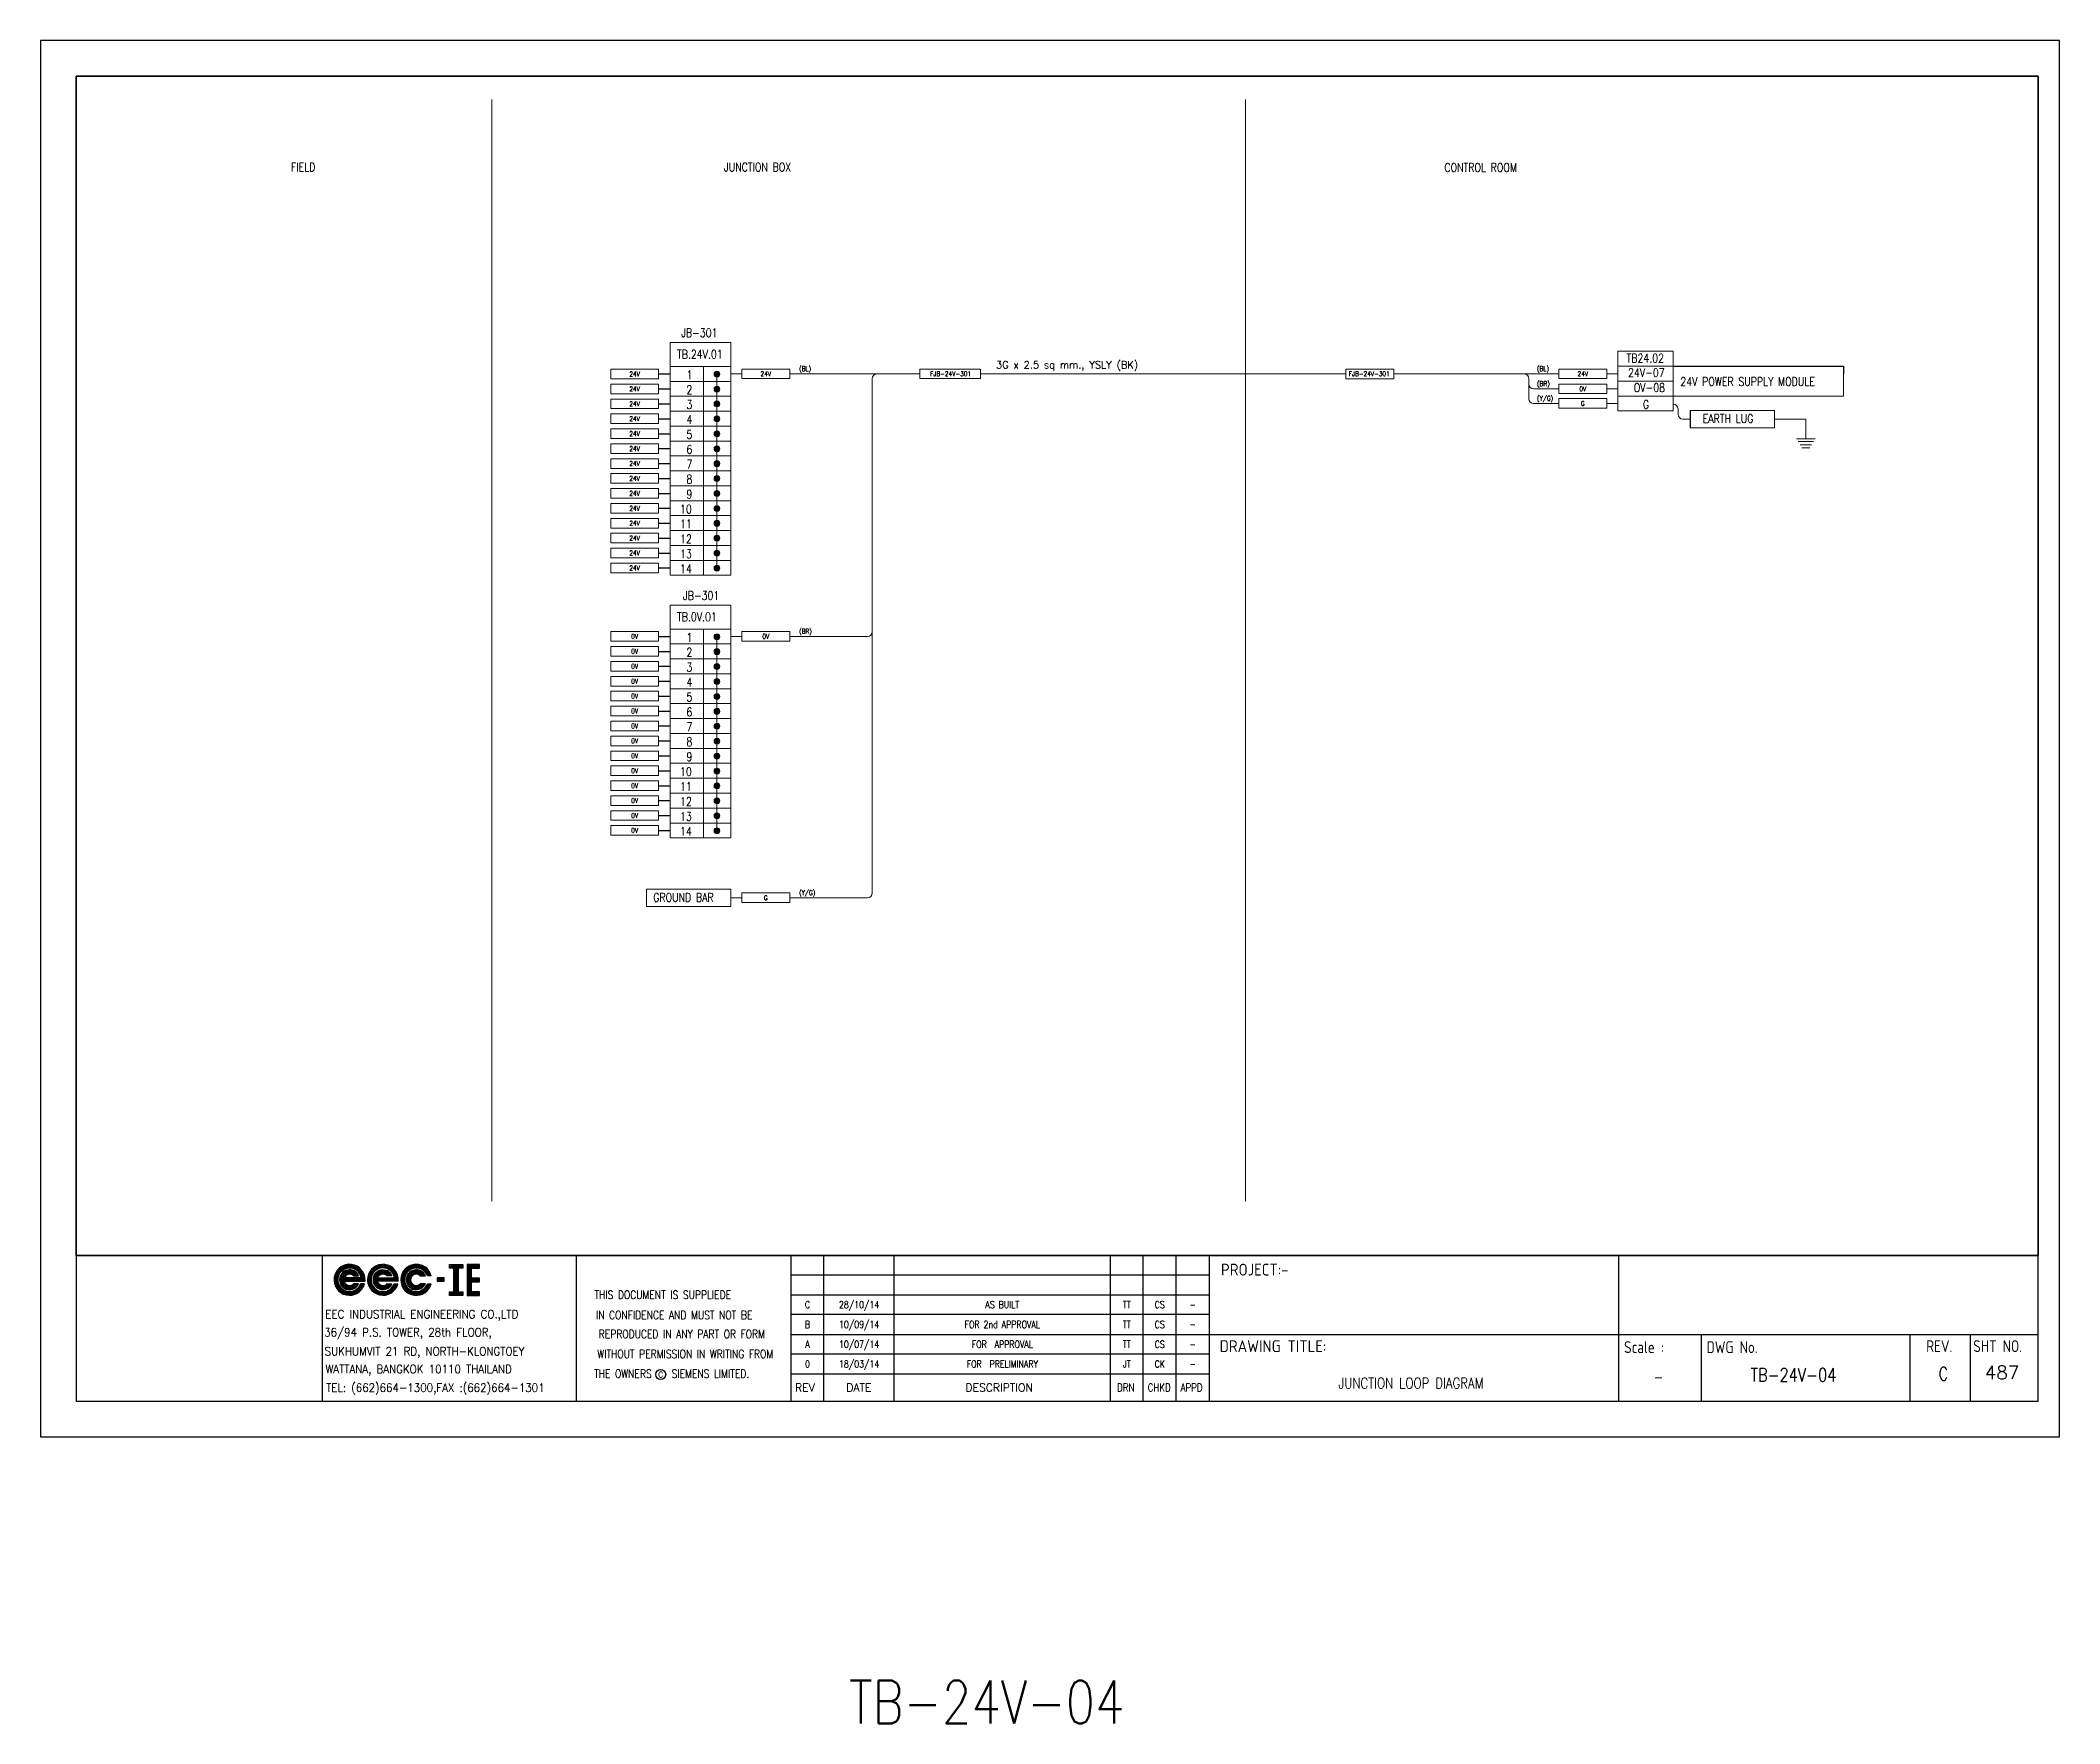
# Model space of a CAD drawing. Header units: millimetres. Extents: x -14942 to 24072, y -50285 to 2207.
# Drawn here: x 3148.9 to 3571.9, y -7471.5 to -7118.9 of the extents above; entities that cross this region are included whole.
import ezdxf
from ezdxf.enums import TextEntityAlignment as Align

# ---------------------------------------------------------------- set-up
doc = ezdxf.new("R2010")
doc.units = ezdxf.units.MM
doc.header["$MEASUREMENT"] = 0
doc.layers.get('0').update_dxf_attribs({"linetype": 'CONTINUOUS'})
for name, color, linetype in [('52049_PAPER A4$0$Frame_A1', 253, 'CONTINUOUS'), ('BEAM', 3, 'CONTINUOUS'), ('INSTRUMENT', 1, 'CONTINUOUS'), ('TEXT', 2, 'CONTINUOUS')]:
    doc.layers.add(name, color=color, linetype=linetype)
doc.styles.add('52049_PAPER A4$0$ISO Proportional', font='isocp.shx')
doc.styles.add('52049_PAPER A4$0$ROMANS', font='isocp.shx')
doc.styles.add('52049_PAPER A4$0$Romans-title', font='romans.shx')
doc.styles.add('ROMANS', font='romans')

# ---------------------------------------------------------------- blocks, each defined once
blk = doc.blocks.new('52049_PAPER A4$0$eec-ie')
at = {"layer": '52049_PAPER A4$0$Frame_A1', "color": 0, "lineweight": -3}
for p, q in [((0, 0), (0.87, 0.87)), ((0, -0.08), (0.3, 0.22)), ((0, -0.16), (0.26, 0.1)), ((0, -0.23), (0.24, 0)), ((0.01, 0.09), (0.78, 0.86)), ((0.04, 0.2), (0.68, 0.83)), ((0.09, 0.32), (0.55, 0.78)), ((0.26, 0.57), (0.3, 0.62)), ((0.34, -0.12), (1, 0.53)), ((0.35, -0.04), (0.92, 0.53)), ((0.35, -0.19), (1.07, 0.52)), ((0.36, 0.05), (0.82, 0.51)), ((0.37, -0.26), (0.66, 0.04)), ((0.39, -0.32), (0.74, 0.04)), ((0.4, 0.17), (0.7, 0.47)), ((0.41, -0.37), (0.82, 0.04)), ((1.69, 0.04), (0.64, 0.04)), ((0.65, 0.57), (0.96, 0.88)), ((0.68, -0.17), (0.9, 0.04)), ((0.76, -0.17), (0.98, 0.04)), ((0.77, 0.62), (1.03, 0.88)), ((0.84, -0.17), (1.05, 0.04)), ((0.87, 0.64), (1.1, 0.87)), ((0.87, 0.25), (1.13, 0.51)), ((0.92, -0.17), (1.13, 0.04)), ((0.95, 0.64), (1.17, 0.86)), ((0.96, 0.26), (1.19, 0.49)), ((1, -0.17), (1.21, 0.04)), ((1.03, 0.64), (1.23, 0.84)), ((1.03, 0.25), (1.24, 0.46)), ((1.07, -0.17), (1.29, 0.04)), ((1.09, 0.24), (1.29, 0.44)), ((1.1, 0.63), (1.29, 0.82)), ((1.15, 0.21), (1.34, 0.4)), ((1.15, -0.17), (1.37, 0.04)), ((1.16, 0.62), (1.35, 0.8)), ((1.19, 0.18), (1.38, 0.37)), ((1.22, 0.6), (1.4, 0.78)), ((1.22, 0.15), (1.54, 0.15)), ((1.23, -0.17), (1.44, 0.04)), ((1.25, 0.15), (1.42, 0.33)), ((1.28, 0.57), (1.45, 0.75)), ((1.31, -0.17), (1.52, 0.04)), ((1.32, 0.15), (1.46, 0.29)), ((1.33, 0.55), (1.5, 0.72)), ((1.38, 0.52), (1.54, 0.69)), ((1.39, -0.17), (1.6, 0.04)), ((1.4, 0.15), (1.49, 0.24)), ((1.42, 0.49), (1.59, 0.65)), ((1.46, 0.45), (1.63, 0.62)), ((1.46, -0.17), (1.68, 0.04)), ((1.48, 0.15), (1.52, 0.19)), ((1.5, 0.41), (1.67, 0.58)), ((1.54, 0.37), (1.71, 0.54)), ((1.54, -0.17), (1.9, 0.18)), ((1.57, 0.33), (1.74, 0.49)), ((1.6, 0.28), (1.77, 0.45)), ((1.62, -0.17), (1.91, 0.12)), ((1.63, 0.23), (1.8, 0.4)), ((1.65, 0.17), (1.83, 0.35)), ((1.67, 0.11), (1.86, 0.3)), ((1.69, 0.05), (1.88, 0.24)), ((1.7, -0.17), (1.93, 0.06)), ((2.09, -0.09), (2.37, 0.19)), ((2.1, -0.01), (2.51, 0.41)), ((2.1, -0.17), (2.34, 0.08)), ((2.11, 0.08), (2.88, 0.86)), ((2.13, 0.18), (2.78, 0.83)), ((2.18, 0.31), (2.65, 0.78)), ((2.31, 0.52), (2.45, 0.65)), ((2.44, -0.05), (3.02, 0.52)), ((2.44, -0.13), (3.1, 0.52)), ((2.45, -0.2), (2.78, 0.13)), ((2.46, 0.04), (2.93, 0.51)), ((2.46, -0.26), (2.76, 0.04)), ((2.48, -0.32), (2.84, 0.04)), ((2.49, 0.15), (2.81, 0.47)), ((2.56, 0.45), (2.97, 0.87)), ((2.72, -0.17), (2.92, 0.04)), ((2.73, 0.04), (3.79, 0.04)), ((2.77, 0.59), (3.06, 0.87)), ((2.79, -0.17), (3, 0.04)), ((2.84, 0.19), (3.17, 0.51)), ((2.87, -0.17), (3.08, 0.04)), ((2.89, 0.63), (3.13, 0.87)), ((2.95, -0.17), (3.15, 0.04)), ((2.98, 0.64), (3.2, 0.86)), ((2.98, 0.26), (3.23, 0.5)), ((3.03, -0.17), (3.23, 0.04)), ((3.06, 0.65), (3.27, 0.85)), ((3.07, 0.26), (3.29, 0.48)), ((3.11, -0.17), (3.31, 0.04)), ((3.14, 0.64), (3.33, 0.83)), ((3.14, 0.25), (3.34, 0.46)), ((3.18, -0.17), (3.39, 0.04)), ((3.2, 0.24), (3.39, 0.43)), ((3.21, 0.63), (3.39, 0.81)), ((3.25, 0.21), (3.44, 0.4)), ((3.26, -0.17), (3.47, 0.04)), ((3.27, 0.62), (3.44, 0.79)), ((3.29, 0.18), (3.48, 0.36)), ((3.62, 0.16), (3.31, 0.16)), ((3.33, 0.6), (3.5, 0.77)), ((3.34, -0.17), (3.54, 0.04)), ((3.36, 0.16), (3.52, 0.32)), ((3.38, 0.57), (3.55, 0.74)), ((3.42, -0.17), (3.62, 0.04)), ((3.43, 0.55), (3.59, 0.71)), ((3.43, 0.16), (3.55, 0.28)), ((3.48, 0.52), (3.64, 0.68)), ((3.5, -0.17), (3.7, 0.04)), ((3.51, 0.16), (3.58, 0.23)), ((3.52, 0.48), (3.68, 0.64)), ((3.57, 0.45), (3.72, 0.61)), ((3.57, -0.17), (3.78, 0.04)), ((3.59, 0.16), (3.61, 0.18)), ((3.6, 0.41), (3.76, 0.57)), ((3.64, 0.37), (3.8, 0.53)), ((3.65, -0.17), (3.99, 0.17)), ((3.67, 0.32), (3.83, 0.48)), ((3.7, 0.27), (3.87, 0.44)), ((3.73, 0.22), (3.9, 0.39)), ((3.73, -0.17), (4, 0.11)), ((3.75, 0.17), (3.92, 0.34)), ((3.77, 0.11), (3.95, 0.28)), ((3.79, 0.05), (3.97, 0.23)), ((3.81, -0.17), (4.02, 0.04)), ((4.18, -0.03), (4.57, 0.36)), ((4.18, -0.11), (4.47, 0.18)), ((4.18, -0.18), (4.43, 0.07)), ((4.19, 0.06), (5, 0.86)), ((4.21, 0.16), (4.9, 0.84)), ((4.25, 0.28), (4.78, 0.8)), ((4.34, 0.45), (4.61, 0.71)), ((4.53, -0.15), (5.2, 0.53)), ((4.53, -0.07), (5.13, 0.53)), ((4.54, 0.02), (5.04, 0.52)), ((4.54, -0.22), (4.86, 0.1)), ((4.57, 0.12), (4.93, 0.49)), ((4.69, 0.48), (5.08, 0.87)), ((4.69, 0.32), (4.73, 0.37)), ((4.88, 0.59), (5.16, 0.88)), ((4.96, 0.2), (5.27, 0.52)), ((4.99, 0.63), (5.24, 0.87)), ((5.08, 0.64), (5.31, 0.86)), ((5.09, 0.25), (5.33, 0.5)), ((5.16, 0.64), (5.37, 0.85)), ((5.17, 0.26), (5.39, 0.48)), ((5.24, 0.64), (5.43, 0.83)), ((5.24, 0.25), (5.44, 0.46)), ((5.3, 0.63), (5.49, 0.82)), ((5.3, 0.23), (5.49, 0.43)), ((5.35, 0.2), (5.54, 0.39)), ((5.37, 0.61), (5.55, 0.79)), ((5.39, 0.17), (5.58, 0.36)), ((5.4, 0.15), (5.72, 0.15)), ((5.42, 0.59), (5.6, 0.77)), ((5.46, 0.15), (5.62, 0.32)), ((5.48, 0.57), (5.65, 0.74)), ((5.53, 0.54), (5.7, 0.71)), ((5.53, 0.15), (5.65, 0.27)), ((5.58, 0.51), (5.74, 0.68)), ((5.61, 0.15), (5.68, 0.23)), ((5.62, 0.47), (5.79, 0.64)), ((5.66, 0.44), (5.83, 0.6)), ((5.69, 0.15), (5.71, 0.18)), ((5.7, 0.4), (5.87, 0.56)), ((5.73, 0.36), (5.9, 0.52)), ((5.77, 0.31), (5.94, 0.48)), ((5.8, 0.26), (5.97, 0.43)), ((5.82, 0.21), (6, 0.38)), ((5.85, 0.15), (6.02, 0.33)), ((6.09, 0.15), (5.85, 0.15)), ((5.92, 0.15), (6.05, 0.28)), ((6, 0.15), (6.07, 0.22)), ((6.08, 0.15), (6.09, 0.16)), ((6.9, 0.04), (6.46, 0.04)), ((6.46, 0.04), (6.46, -0.18)), ((6.46, -0.01), (6.51, 0.04)), ((6.46, -0.09), (6.59, 0.04)), ((6.46, -0.17), (6.66, 0.04)), ((6.52, -0.18), (6.74, 0.04)), ((6.6, -0.18), (6.82, 0.04)), ((6.68, -0.18), (6.9, 0.04)), ((6.9, -0.18), (6.9, 0.04)), ((7.23, 0.68), (7.41, 0.86)), ((7.27, 0.64), (7.49, 0.86)), ((7.35, 0.64), (7.57, 0.86)), ((7.43, 0.64), (7.65, 0.86)), ((7.5, 0.64), (7.72, 0.86)), ((7.51, 0.57), (7.8, 0.86)), ((7.51, 0.49), (7.88, 0.86)), ((7.51, 0.41), (7.96, 0.86)), ((7.51, 0.34), (7.78, 0.61)), ((7.51, 0.26), (7.78, 0.53)), ((7.51, 0.18), (7.78, 0.45)), ((7.51, 0.1), (7.78, 0.38)), ((7.51, 0.02), (7.78, 0.3)), ((7.51, -0.05), (7.78, 0.22)), ((7.51, -0.13), (7.78, 0.14)), ((7.51, -0.21), (7.78, 0.07)), ((7.82, 0.64), (8.04, 0.86)), ((7.89, 0.64), (8.06, 0.81)), ((7.97, 0.64), (8.06, 0.73)), ((8.05, 0.64), (8.06, 0.65)), ((8.33, 0.46), (8.74, 0.86)), ((8.33, 0.54), (8.66, 0.86)), ((8.33, 0.38), (8.82, 0.86)), ((8.33, 0.69), (8.5, 0.86)), ((8.33, 0.62), (8.58, 0.86)), ((8.33, 0.3), (8.61, 0.58)), ((8.33, 0.23), (8.61, 0.5)), ((8.33, 0.15), (8.61, 0.42)), ((8.33, 0.07), (8.61, 0.35)), ((8.33, -0.01), (8.61, 0.27)), ((8.33, -0.09), (8.61, 0.19)), ((8.33, -0.16), (8.61, 0.11)), ((8.33, -0.24), (8.61, 0.03)), ((8.33, -0.4), (8.74, 0.01)), ((8.33, -0.32), (8.66, 0.01)), ((8.33, -0.48), (8.82, 0.01)), ((8.67, 0.64), (8.89, 0.86)), ((8.68, -0.21), (8.9, 0.01)), ((8.75, 0.64), (8.97, 0.86)), ((8.75, -0.21), (8.97, 0.01)), ((8.83, 0.64), (9.05, 0.86)), ((8.83, -0.21), (9.05, 0.01)), ((8.91, 0.64), (9.11, 0.84)), ((8.99, 0.64), (9.11, 0.76)), ((9.06, 0.64), (9.11, 0.69)), ((0.02, -0.3), (0.23, -0.08)), ((0.03, -0.36), (0.23, -0.16)), ((0.05, -0.42), (0.24, -0.23)), ((0.07, -0.47), (0.26, -0.29)), ((0.1, -0.53), (0.27, -0.35)), ((0.12, -0.58), (0.3, -0.4)), ((0.15, -0.63), (0.32, -0.46)), ((0.19, -0.67), (0.35, -0.5)), ((0.22, -0.72), (0.39, -0.55)), ((0.26, -0.76), (0.42, -0.59)), ((0.3, -0.8), (0.46, -0.63)), ((0.34, -0.83), (0.5, -0.67)), ((0.38, -0.87), (0.55, -0.7)), ((0.42, -0.9), (0.59, -0.73)), ((0.44, -0.42), (0.64, -0.22)), ((0.47, -0.47), (0.66, -0.27)), ((0.47, -0.93), (0.65, -0.76)), ((0.5, -0.51), (0.69, -0.32)), ((0.52, -0.96), (0.7, -0.78)), ((0.54, -0.55), (0.73, -0.36)), ((0.58, -0.59), (0.78, -0.39)), ((0.58, -0.98), (0.76, -0.8)), ((0.62, -0.17), (1.94, -0.17)), ((0.63, -0.62), (0.83, -0.42)), ((0.63, -1.01), (0.82, -0.82)), ((0.68, -0.65), (0.89, -0.44)), ((0.69, -1.03), (0.89, -0.83)), ((0.73, -0.67), (0.96, -0.45)), ((0.75, -1.04), (0.96, -0.83)), ((0.79, -0.69), (1.04, -0.44)), ((0.82, -1.05), (1.04, -0.83)), ((0.85, -0.71), (1.19, -0.37)), ((0.89, -1.06), (1.14, -0.81)), ((0.92, -0.72), (1.29, -0.34)), ((0.96, -1.07), (1.25, -0.77)), ((1, -0.72), (1.37, -0.34)), ((1.04, -1.06), (1.76, -0.34)), ((1.09, -0.71), (1.45, -0.34)), ((1.13, -1.05), (1.84, -0.34)), ((1.2, -0.67), (1.53, -0.34)), ((1.54, -0.34), (1.22, -0.34)), ((1.23, -1.03), (1.9, -0.36)), ((1.35, -0.99), (1.86, -0.48)), ((1.53, -0.88), (1.76, -0.66)), ((1.65, -0.38), (1.68, -0.34)), ((1.91, -0.34), (1.66, -0.34)), ((1.78, -0.17), (1.94, -0.01)), ((1.85, -0.17), (1.94, -0.09)), ((1.93, -0.17), (1.94, -0.17)), ((2.1, -0.24), (2.32, -0.02)), ((2.11, -0.3), (2.32, -0.1)), ((2.13, -0.36), (2.32, -0.17)), ((2.15, -0.42), (2.33, -0.24)), ((2.17, -0.48), (2.35, -0.3)), ((2.2, -0.53), (2.37, -0.36)), ((2.22, -0.58), (2.39, -0.42)), ((2.25, -0.63), (2.42, -0.47)), ((2.29, -0.68), (2.45, -0.51)), ((2.32, -0.72), (2.48, -0.56)), ((2.36, -0.76), (2.52, -0.6)), ((2.4, -0.8), (2.56, -0.64)), ((2.44, -0.84), (2.6, -0.68)), ((2.48, -0.87), (2.64, -0.71)), ((2.51, -0.38), (2.71, -0.17)), ((2.53, -0.9), (2.69, -0.74)), ((2.54, -0.43), (2.73, -0.23)), ((2.57, -0.47), (2.76, -0.28)), ((2.58, -0.93), (2.74, -0.77)), ((2.6, -0.51), (2.79, -0.33)), ((2.63, -0.96), (2.8, -0.79)), ((2.64, -0.55), (2.83, -0.37)), ((2.68, -0.98), (2.86, -0.81)), ((2.69, -0.59), (2.87, -0.4)), ((4.02, -0.17), (2.71, -0.17)), ((2.73, -0.62), (2.93, -0.43)), ((2.74, -1.01), (2.92, -0.82)), ((2.78, -0.65), (2.99, -0.44)), ((2.8, -1.02), (2.99, -0.83)), ((2.84, -0.67), (3.06, -0.45)), ((2.86, -1.04), (3.06, -0.84)), ((2.9, -0.69), (3.14, -0.44)), ((2.92, -1.05), (3.14, -0.83)), ((2.96, -0.7), (3.32, -0.35)), ((2.99, -1.06), (3.24, -0.81)), ((3.03, -0.71), (3.39, -0.35)), ((3.07, -1.06), (3.36, -0.77)), ((3.11, -0.71), (3.47, -0.35)), ((3.15, -1.06), (3.86, -0.35)), ((3.2, -0.7), (3.55, -0.35)), ((3.24, -1.04), (3.94, -0.35)), ((3.31, -0.35), (3.62, -0.35)), ((3.32, -0.65), (3.62, -0.36)), ((3.35, -1.02), (3.98, -0.38)), ((3.48, -0.97), (3.93, -0.51)), ((3.74, -0.39), (3.78, -0.35)), ((3.76, -0.35), (3.99, -0.35)), ((3.89, -0.17), (4.02, -0.03)), ((3.96, -0.17), (4.03, -0.11)), ((4.19, -0.25), (4.42, -0.03)), ((4.21, -0.32), (4.41, -0.11)), ((4.22, -0.38), (4.42, -0.18)), ((4.24, -0.44), (4.43, -0.25)), ((4.26, -0.49), (4.45, -0.31)), ((4.29, -0.54), (4.47, -0.37)), ((4.32, -0.59), (4.49, -0.42)), ((4.35, -0.64), (4.52, -0.47)), ((4.38, -0.69), (4.55, -0.52)), ((4.42, -0.73), (4.58, -0.56)), ((4.45, -0.77), (4.62, -0.6)), ((4.49, -0.81), (4.66, -0.64)), ((4.53, -0.84), (4.7, -0.68)), ((4.56, -0.28), (4.8, -0.03)), ((4.58, -0.33), (4.8, -0.11)), ((4.58, -0.88), (4.75, -0.71)), ((4.6, -0.39), (4.81, -0.18)), ((4.62, -0.91), (4.8, -0.74)), ((4.63, -0.44), (4.83, -0.24)), ((4.66, -0.48), (4.86, -0.29)), ((4.67, -0.94), (4.85, -0.77)), ((4.7, -0.52), (4.89, -0.33)), ((4.72, -0.97), (4.9, -0.79)), ((4.74, -0.56), (4.93, -0.37)), ((4.78, -0.6), (4.98, -0.4)), ((4.78, -0.99), (4.96, -0.81)), ((4.83, -0.63), (5.03, -0.43)), ((4.83, -1.01), (5.03, -0.82)), ((4.88, -0.66), (5.09, -0.44)), ((4.89, -1.03), (5.1, -0.83)), ((4.93, -0.68), (5.17, -0.45)), ((4.96, -1.05), (5.17, -0.83)), ((4.99, -0.7), (5.26, -0.43)), ((5.02, -1.06), (5.26, -0.82)), ((5.06, -0.71), (5.43, -0.34)), ((5.09, -1.06), (5.36, -0.8)), ((5.13, -0.72), (5.5, -0.34)), ((5.17, -1.07), (5.49, -0.75)), ((5.21, -0.71), (5.58, -0.34)), ((5.25, -1.06), (5.97, -0.34)), ((5.3, -0.7), (5.66, -0.34)), ((5.35, -1.05), (6.05, -0.34)), ((5.72, -0.34), (5.4, -0.34)), ((5.43, -0.65), (5.71, -0.37)), ((5.45, -1.02), (6.07, -0.4)), ((5.58, -0.96), (6.02, -0.53)), ((5.81, -0.43), (5.89, -0.34)), ((5.85, -0.34), (6.09, -0.34)), ((6.46, -0.18), (6.9, -0.18)), ((6.75, -0.18), (6.9, -0.04)), ((6.83, -0.18), (6.9, -0.12)), ((7.23, -0.95), (7.34, -0.84)), ((7.23, -0.88), (7.26, -0.84)), ((7.23, -1.03), (7.42, -0.84)), ((7.28, -1.07), (7.5, -0.84)), ((7.35, -1.07), (7.78, -0.64)), ((7.43, -1.07), (7.78, -0.71)), ((7.51, -0.29), (7.78, -0.01)), ((7.51, -0.37), (7.78, -0.09)), ((7.51, -0.44), (7.78, -0.17)), ((7.51, -0.52), (7.78, -0.25)), ((7.51, -0.6), (7.78, -0.32)), ((7.51, -0.68), (7.78, -0.4)), ((7.51, -0.76), (7.78, -0.48)), ((7.51, -0.83), (7.78, -0.56)), ((7.51, -1.07), (7.78, -0.79)), ((7.59, -1.07), (7.81, -0.84)), ((7.67, -1.07), (7.89, -0.84)), ((7.74, -1.07), (7.96, -0.84)), ((7.82, -1.07), (8.04, -0.84)), ((7.9, -1.07), (8.06, -0.91)), ((7.98, -1.07), (8.06, -0.98)), ((8.06, -1.07), (8.06, -1.06)), ((8.33, -0.55), (8.61, -0.28)), ((8.33, -0.63), (8.61, -0.36)), ((8.33, -0.71), (8.61, -0.43)), ((8.33, -0.79), (8.61, -0.51)), ((8.33, -0.86), (8.61, -0.59)), ((8.33, -0.94), (8.61, -0.67)), ((8.33, -1.02), (8.61, -0.75)), ((8.37, -1.07), (8.61, -0.82)), ((8.45, -1.07), (8.67, -0.84)), ((8.52, -1.07), (8.74, -0.84)), ((8.6, -1.07), (8.82, -0.84)), ((8.68, -1.07), (8.9, -0.84)), ((8.76, -1.07), (8.98, -0.84)), ((8.84, -1.07), (9.06, -0.84)), ((8.91, -0.21), (9.11, -0.02)), ((8.91, -1.07), (9.11, -0.87)), ((8.99, -0.21), (9.11, -0.09)), ((8.99, -1.07), (9.11, -0.95)), ((9.07, -0.21), (9.11, -0.17)), ((9.07, -1.07), (9.11, -1.03))]:
    blk.add_line(p, q, dxfattribs=at)
for points in [[(7.23, 0.86), (8.06, 0.86), (8.06, 0.64), (7.78, 0.64), (7.78, -0.84), (8.06, -0.84), (8.06, -1.07), (7.23, -1.07), (7.23, -0.84), (7.51, -0.84), (7.51, 0.64), (7.23, 0.64)], [(8.61, 0.01), (8.61, 0.64), (9.11, 0.64), (9.11, 0.86), (8.33, 0.86), (8.33, -1.07), (9.11, -1.07), (9.11, -0.84), (8.61, -0.84), (8.61, -0.21), (9.11, -0.21), (9.11, 0.01)]]:
    blk.add_lwpolyline(points, close=True, dxfattribs=at)
for centre, radius, start, end in [((0.97, -0.09), 0.972, 355.3439, 345.1466), ((0.97, -0.09), 0.737, 10.5243, 340.256), ((0.97, -0.09), 0.623, 23.5697, 336.4303), ((0.97, -0.09), 0.354, 44.7876, 157.6107), ((3.06, -0.09), 0.967, 355.6074, 344.7747), ((3.06, -0.09), 0.742, 10.0766, 339.9937), ((3.06, -0.09), 0.618, 24.2545, 335.7455), ((3.06, -0.09), 0.358, 45.1096, 158.7579), ((5.15, -0.09), 0.972, 14.8534, 345.1466), ((5.15, -0.09), 0.737, 19.744, 340.256), ((5.15, -0.09), 0.623, 23.5697, 336.4303), ((5.15, -0.09), 0.354, 44.7876, 315.2124), ((0.97, -0.09), 0.354, 192.8901, 315.2124), ((3.06, -0.09), 0.358, 191.9242, 314.8904)]:
    blk.add_arc(centre, radius, start, end, dxfattribs=at)
blk = doc.blocks.new('52049_PAPER A4$0$eec logo')
at = {"color": 7, "xscale": 2.786697286423482, "yscale": 2.786697286423482, "zscale": 2.786697286423482}
blk.add_blockref('52049_PAPER A4$0$eec-ie', (50.01, 25.95), dxfattribs=at)
blk = doc.blocks.new('FJB')
at = {"color": 3}
for p, q in [((-415.5, 38.01), (-4.5, 38.01)), ((-363.94, 38.01), (-363.94, 7.5)), ((-310.77, 38.01), (-310.77, 7.5)), ((-265.75, 7.5), (-265.75, 38.01)), ((-258.85, 7.5), (-258.85, 38.01)), ((-244.11, 7.5), (-244.11, 38.01)), ((-198.84, 7.5), (-198.84, 38.01)), ((-191.95, 7.5), (-191.95, 38.01)), ((-185.05, 7.5), (-185.05, 38.01)), ((-178.16, 38.01), (-178.16, 7.5)), ((-92.38, 38.01), (-92.38, 7.5)), ((-178.16, 21.46), (-4.5, 21.46)), ((-75.06, 21.46), (-75.06, 7.5)), ((-31.4, 21.46), (-31.4, 7.5)), ((-18.75, 21.46), (-18.75, 7.5)), ((-265.75, 13.19), (-178.16, 13.19))]:
    blk.add_line(p, q, dxfattribs=at)
at = {"color": 1}
for p, q in [((-178.16, 33.87), (-265.75, 33.87)), ((-265.75, 29.74), (-178.16, 29.74)), ((-178.16, 25.6), (-265.75, 25.6)), ((-265.75, 21.46), (-178.16, 21.46)), ((-178.16, 17.33), (-265.75, 17.33))]:
    blk.add_line(p, q, dxfattribs=at)
at = {"color": 7}
for p, q in [((-4.5, 38.01), (-96.38, 38.01)), ((-92.38, 38.01), (-92.38, 19.85))]:
    blk.add_line(p, q, dxfattribs=at)
blk.add_lwpolyline([(0, 0), (0, 292.5), (-423, 292.5), (-423, 0)], close=True, dxfattribs=at)
blk.add_lwpolyline([(-415.5, 285), (-4.5, 285), (-4.5, 38.01), (-415.5, 38.01)], close=True)
at = {"color": 3}
blk.add_lwpolyline([(-4.5, 7.5), (-4.5, 285), (-415.5, 285), (-415.5, 7.5)], close=True, dxfattribs=at)
at = {"color": 2}
blk.add_circle((-293.05, 13.05), 1.05, dxfattribs=at)
at = {"color": 3, "xscale": 1.200000000000001, "yscale": 1.200000000000001, "zscale": 1.200000000000001}
blk.add_blockref('52049_PAPER A4$0$eec logo', (-421.49, 2.05), dxfattribs=at)
at = {"color": 2, "style": '52049_PAPER A4$0$ISO Proportional'}
for s, height, p in [('PROJECT:-', 2.482, (-168.61, 35.02)), ('DRAWING TITLE:', 2.4821, (-164.78, 18.99))]:
    blk.add_text(s, height=height, dxfattribs=at).set_placement(p, align=Align.MIDDLE_CENTER)
at = {"color": 2, "style": '52049_PAPER A4$0$Romans-title', "width": 0.8}
for s, p in [('THIS DOCUMENT IS SUPPLIEDE', (-292.63, 29.75)), ('IN CONFIDENCE AND MUST NOT BE', (-290.24, 25.51)), (' REPRODUCED IN ANY PART OR FORM', (-289.1, 21.53)), (' WITHOUT PERMISSION IN WRITING FROM ', (-287.9, 17.35)), ('THE OWNERS   SIEMENS LIMITED. ', (-290.28, 13.22))]:
    blk.add_text(s, height=1.75, dxfattribs=at).set_placement(p, align=Align.MIDDLE)
at = {"color": 2, "style": '52049_PAPER A4$0$Romans-title'}
for s, height, width, p in [('EEC INDUSTRIAL ENGINEERING CO.,LTD', 1.75, 0.9, (-363.31, 24.81)), ('36/94 P.S. TOWER, 28th FLOOR,', 1.75, 0.9, (-363.55, 21.03, -1.75)), ('SUKHUMVIT 21 RD, NORTH-KLONGTOEY', 1.75, 0.9, (-363.45, 17.05, -1.75)), ('WATTANA, BANGKOK 10110 THAILAND ', 1.75, 0.9, (-363.25, 13.31, -1.75)), ('TEL: (662)664-1300,FAX :(662)664-1301', 1.75, 0.9, (-363.14, 9.42, -1.75)), ('DRN', 1.655, 0.8, (-197.44, 9.49)), ('CHKD', 1.655, 0.8, (-191.03, 9.49)), ('APPD', 1.655, 0.8, (-184.14, 9.49))]:
    blk.add_text(s, height=height, dxfattribs=dict(at, width=width)).set_placement(p)
at = {"color": 2}
for s, height, style, width, p in [('C', 1.5, '52049_PAPER A4$0$Romans-title', 0.8, (-262.3, 27.67)), ('28/10/14', 1.5, '52049_PAPER A4$0$Romans-title', 0.8, (-251.48, 27.67)), ('AS BUILT', 1.5, '52049_PAPER A4$0$Romans-title', 0.8, (-221.48, 27.67)), ('TT', 1.5, '52049_PAPER A4$0$Romans-title', 0.8, (-195.39, 27.67)), ('CS', 1.5, '52049_PAPER A4$0$Romans-title', 0.8, (-188.5, 27.67)), ('-', 1.5, '52049_PAPER A4$0$Romans-title', 0.8, (-181.6, 27.67)), ('B', 1.5, '52049_PAPER A4$0$Romans-title', 0.8, (-262.3, 23.53)), ('10/09/14', 1.5, '52049_PAPER A4$0$Romans-title', 0.8, (-251.48, 23.53)), ('FOR 2nd APPROVAL', 1.5, '52049_PAPER A4$0$Romans-title', 0.8, (-221.48, 23.53)), ('TT', 1.5, '52049_PAPER A4$0$Romans-title', 0.8, (-195.39, 23.53)), ('CS', 1.5, '52049_PAPER A4$0$Romans-title', 0.8, (-188.5, 23.53)), ('-', 1.5, '52049_PAPER A4$0$Romans-title', 0.8, (-181.6, 23.53)), ('A', 1.5, '52049_PAPER A4$0$Romans-title', 0.8, (-262.3, 19.39)), ('10/07/14', 1.5, '52049_PAPER A4$0$Romans-title', 0.8, (-251.48, 19.39)), ('FOR  APPROVAL', 1.5, '52049_PAPER A4$0$Romans-title', 0.8, (-221.48, 19.39)), ('TT', 1.5, '52049_PAPER A4$0$Romans-title', 0.8, (-195.39, 19.39)), ('CS', 1.5, '52049_PAPER A4$0$Romans-title', 0.8, (-188.5, 19.39)), ('-', 1.5, '52049_PAPER A4$0$Romans-title', 0.8, (-181.6, 19.39)), ('Scale :', 2.482, '52049_PAPER A4$0$ROMANS', 0.9, (-87.06, 18.78)), ('DWG No.', 2.482, '52049_PAPER A4$0$ROMANS', 0.9, (-68.61, 18.78)), ('REV.', 2.482, '52049_PAPER A4$0$ROMANS', 0.9, (-25.21, 18.99)), ('SHT NO.', 2.482, '52049_PAPER A4$0$ROMANS', 0.9, (-12.98, 18.99)), ('0', 1.5, '52049_PAPER A4$0$Romans-title', 0.8, (-262.3, 15.26)), ('18/03/14', 1.5, '52049_PAPER A4$0$Romans-title', 0.8, (-251.48, 15.26)), ('FOR  PRELIMINARY', 1.5, '52049_PAPER A4$0$Romans-title', 0.8, (-221.48, 15.26)), ('JT', 1.5, '52049_PAPER A4$0$Romans-title', 0.8, (-195.39, 15.26)), ('CK', 1.5, '52049_PAPER A4$0$Romans-title', 0.8, (-188.5, 15.26)), ('-', 1.5, '52049_PAPER A4$0$Romans-title', 0.8, (-181.6, 15.26)), ('C', 2.8, '52049_PAPER A4$0$Romans-title', 0.8, (-24.36, 13.21)), ('-', 2.25, '52049_PAPER A4$0$Romans-title', 0.8, (-84, 12.48))]:
    blk.add_text(s, height=height, dxfattribs=dict(at, style=style, width=width)).set_placement(p, align=Align.MIDDLE_CENTER)
at = {"color": 2, "style": '52049_PAPER A4$0$Romans-title'}
blk.add_text('C', height=1.19, dxfattribs=at).set_placement((-293.05, 13.05), align=Align.MIDDLE)
for s, height, p in [('REV', 1.655, (-264.9, 9.49)), ('DATE', 1.655, (-254.17, 9.49)), ('DESCRIPTION', 1.6548, (-229.2, 9.49))]:
    blk.add_text(s, height=height, dxfattribs=at).set_placement(p)
at = {"layer": 'TEXT', "style": 'ROMANS', "width": 0.8}
blk.add_text('JUNCTION LOOP DIAGRAM ', height=2.25, dxfattribs=at).set_placement((-135.27, 11.24), align=Align.MIDDLE_CENTER)

msp = doc.modelspace()

# ---------------------------------------------------------------- hatches: boundary and pattern name
at = {"layer": 'INSTRUMENT', "lineweight": 13}
for points in [[(3291.21, -7188.81, 1), (3289.99, -7188.81, 1)], [(3291.21, -7191.94, 1), (3289.99, -7191.94, 1)], [(3291.21, -7195.06, 1), (3289.99, -7195.06, 1)], [(3291.21, -7198.19, 1), (3289.99, -7198.19, 1)], [(3291.21, -7201.31, 1), (3289.99, -7201.31, 1)], [(3291.21, -7204.44, 1), (3289.99, -7204.44, 1)], [(3291.21, -7207.56, 1), (3289.99, -7207.56, 1)], [(3291.21, -7210.69, 1), (3289.99, -7210.69, 1)], [(3291.21, -7213.81, 1), (3289.99, -7213.81, 1)], [(3291.21, -7216.94, 1), (3289.99, -7216.94, 1)], [(3291.21, -7220.06, 1), (3289.99, -7220.06, 1)], [(3291.21, -7223.19, 1), (3289.99, -7223.19, 1)], [(3291.21, -7226.31, 1), (3289.99, -7226.31, 1)], [(3291.21, -7229.44, 1), (3289.99, -7229.44, 1)], [(3291.21, -7243.81, 1), (3289.99, -7243.81, 1)], [(3291.21, -7246.94, 1), (3289.99, -7246.94, 1)], [(3291.21, -7250.06, 1), (3289.99, -7250.06, 1)], [(3291.21, -7253.19, 1), (3289.99, -7253.19, 1)], [(3291.21, -7256.31, 1), (3289.99, -7256.31, 1)], [(3291.21, -7259.44, 1), (3289.99, -7259.44, 1)], [(3291.21, -7262.56, 1), (3289.99, -7262.56, 1)], [(3291.21, -7265.69, 1), (3289.99, -7265.69, 1)], [(3291.21, -7268.81, 1), (3289.99, -7268.81, 1)], [(3291.21, -7271.94, 1), (3289.99, -7271.94, 1)], [(3291.21, -7275.06, 1), (3289.99, -7275.06, 1)], [(3291.21, -7278.19, 1), (3289.99, -7278.19, 1)], [(3291.21, -7281.31, 1), (3289.99, -7281.31, 1)], [(3291.21, -7284.44, 1), (3289.99, -7284.44, 1)]]:
    msp.add_hatch(color=7, dxfattribs=at).paths.add_polyline_path(points)

# ---------------------------------------------------------------- linework, layer by layer
at = {"layer": 'BEAM', "color": 7, "lineweight": 13, "ltscale": 0.3}
for p, q in [((3243.41, -7362.02), (3243.41, -7131.27)), ((3401.31, -7362.02), (3401.31, -7131.27))]:
    msp.add_line(p, q, dxfattribs=at)
at = {"layer": 'INSTRUMENT', "color": 7, "lineweight": 13}
for p, q in [((3479.32, -7184.03), (3490.91, -7184.03)), ((3479.32, -7187.15), (3479.32, -7184.03)), ((3490.91, -7187.15), (3490.91, -7184.03)), ((3280.78, -7187.2), (3293.48, -7187.2)), ((3280.78, -7187.2), (3280.78, -7230.95)), ((3293.48, -7190.33), (3280.78, -7190.33)), ((3287.8, -7187.2), (3287.8, -7230.95)), ((3290.6, -7188.81), (3290.6, -7229.44)), ((3293.48, -7187.2), (3293.48, -7230.95)), ((3293.48, -7188.76), (3295.81, -7188.76)), ((3305.85, -7188.76), (3318.46, -7188.76)), ((3318.46, -7188.76), (3333.09, -7188.76)), ((3323.13, -7189.76), (3323.13, -7297.51)), ((3345.79, -7188.74), (3422.35, -7188.74)), ((3466.95, -7188.76), (3432.38, -7188.76)), ((3466.95, -7188.76), (3454.34, -7188.76)), ((3460.68, -7193.95), (3460.68, -7189.76)), ((3479.32, -7188.76), (3476.99, -7188.76)), ((3479.32, -7187.15), (3486.34, -7187.15)), ((3479.32, -7187.15), (3479.32, -7193.4)), ((3490.91, -7187.15), (3479.32, -7187.15)), ((3490.91, -7190.28), (3479.32, -7190.28)), ((3490.91, -7187.15), (3490.91, -7193.4)), ((3280.78, -7193.45), (3293.48, -7193.45)), ((3293.48, -7193.45), (3280.78, -7193.45)), ((3466.95, -7191.89), (3461.68, -7191.89)), ((3466.95, -7194.95), (3461.68, -7194.95)), ((3479.32, -7191.91), (3476.99, -7191.91)), ((3479.32, -7194.97), (3476.99, -7194.97)), ((3479.32, -7193.4), (3486.34, -7193.4)), ((3486.34, -7193.4), (3479.32, -7193.4)), ((3479.32, -7193.4), (3479.32, -7196.53)), ((3479.32, -7193.4), (3486.34, -7193.4)), ((3486.34, -7193.4), (3479.32, -7193.4)), ((3479.32, -7193.4), (3486.34, -7193.4)), ((3490.91, -7193.4), (3479.32, -7193.4)), ((3490.91, -7193.4), (3490.91, -7196.53)), ((3293.48, -7196.58), (3280.78, -7196.58)), ((3490.91, -7196.53), (3479.32, -7196.53)), ((3491.92, -7197.22), (3491.92, -7196.1)), ((3492.92, -7198.22), (3494.47, -7198.22)), ((3494.47, -7196.4), (3512.13, -7196.4)), ((3512.13, -7196.4), (3512.13, -7200.04)), ((3512.13, -7198.22), (3518.71, -7198.22)), ((3518.71, -7198.22), (3518.71, -7202.34)), ((3280.78, -7199.7), (3293.48, -7199.7)), ((3293.48, -7199.7), (3280.78, -7199.7)), ((3293.48, -7202.83), (3280.78, -7202.83)), ((3512.13, -7200.04), (3494.47, -7200.04)), ((3516.73, -7202.34), (3518.71, -7202.34)), ((3517.11, -7202.95), (3518.71, -7202.95)), ((3517.51, -7203.61), (3518.71, -7203.61)), ((3518.71, -7202.34), (3520.68, -7202.34)), ((3518.71, -7202.34), (3518.71, -7202.34)), ((3518.71, -7202.95), (3520.31, -7202.95)), ((3518.71, -7203.61), (3519.9, -7203.61)), ((3293.48, -7205.95), (3280.78, -7205.95)), ((3280.78, -7205.95), (3293.48, -7205.95)), ((3517.89, -7204.22), (3518.71, -7204.22)), ((3518.71, -7204.22), (3519.52, -7204.22)), ((3293.48, -7209.08), (3280.78, -7209.08)), ((3280.78, -7212.2), (3293.48, -7212.2)), ((3293.48, -7212.2), (3280.78, -7212.2)), ((3293.48, -7215.33), (3280.78, -7215.33)), ((3293.48, -7218.45), (3280.78, -7218.45)), ((3293.48, -7221.58), (3280.78, -7221.58)), ((3280.78, -7221.58), (3293.48, -7221.58)), ((3293.48, -7224.7), (3280.78, -7224.7)), ((3280.78, -7227.83), (3293.48, -7227.83)), ((3293.48, -7227.83), (3280.78, -7227.83)), ((3293.48, -7230.95), (3280.78, -7230.95)), ((3293.48, -7242.2), (3280.78, -7242.2)), ((3280.78, -7242.2), (3293.48, -7242.2)), ((3280.78, -7242.2), (3293.48, -7242.2)), ((3280.78, -7242.2), (3293.48, -7242.2)), ((3280.78, -7242.2), (3280.78, -7285.95)), ((3293.48, -7245.33), (3280.78, -7245.33)), ((3287.8, -7242.2), (3287.8, -7285.95)), ((3290.6, -7243.81), (3290.6, -7284.44)), ((3293.48, -7242.2), (3293.48, -7285.95)), ((3293.48, -7243.76), (3295.81, -7243.76)), ((3305.85, -7243.76), (3322.13, -7243.76)), ((3280.78, -7248.45), (3293.48, -7248.45)), ((3293.48, -7248.45), (3280.78, -7248.45)), ((3293.48, -7251.58), (3280.78, -7251.58)), ((3280.78, -7254.7), (3293.48, -7254.7)), ((3293.48, -7254.7), (3280.78, -7254.7)), ((3293.48, -7257.83), (3280.78, -7257.83)), ((3293.48, -7260.95), (3280.78, -7260.95)), ((3280.78, -7260.95), (3293.48, -7260.95)), ((3293.48, -7264.08), (3280.78, -7264.08)), ((3280.78, -7267.2), (3293.48, -7267.2)), ((3293.48, -7267.2), (3280.78, -7267.2)), ((3293.48, -7270.33), (3280.78, -7270.33)), ((3293.48, -7273.45), (3280.78, -7273.45)), ((3293.48, -7276.58), (3280.78, -7276.58)), ((3280.78, -7276.58), (3293.48, -7276.58)), ((3293.48, -7279.7), (3280.78, -7279.7)), ((3280.78, -7282.83), (3293.48, -7282.83)), ((3293.48, -7282.83), (3280.78, -7282.83)), ((3293.48, -7285.95), (3280.78, -7285.95)), ((3275.82, -7296.69), (3293.48, -7296.69)), ((3275.82, -7300.33), (3275.82, -7296.69)), ((3293.48, -7296.69), (3293.48, -7300.33)), ((3293.48, -7300.33), (3275.82, -7300.33)), ((3293.48, -7298.51), (3295.81, -7298.51)), ((3305.85, -7298.51), (3322.13, -7298.51))]:
    msp.add_line(p, q, dxfattribs=at)
at = {"layer": 'INSTRUMENT', "color": 7}
for p, q in [((3278.36, -7188.78), (3280.78, -7188.78)), ((3490.91, -7187.15), (3526.59, -7187.15)), ((3526.59, -7187.15), (3526.59, -7188.72)), ((3278.36, -7191.91), (3280.78, -7191.91)), ((3278.36, -7195.03), (3280.78, -7195.03)), ((3278.36, -7198.16), (3280.78, -7198.16)), ((3494.47, -7196.4), (3494.47, -7200.04)), ((3278.36, -7201.28), (3280.78, -7201.28)), ((3278.36, -7204.41), (3280.78, -7204.41)), ((3278.36, -7207.53), (3280.78, -7207.53)), ((3278.36, -7210.66), (3280.78, -7210.66)), ((3278.36, -7213.78), (3280.78, -7213.78)), ((3278.36, -7216.91), (3280.78, -7216.91)), ((3278.36, -7220.03), (3280.78, -7220.03)), ((3278.36, -7223.16), (3280.78, -7223.16)), ((3278.36, -7226.28), (3280.78, -7226.28)), ((3278.36, -7229.41), (3280.78, -7229.41)), ((3278.36, -7243.76), (3280.78, -7243.76)), ((3278.36, -7246.88), (3280.78, -7246.88)), ((3278.36, -7250.01), (3280.78, -7250.01)), ((3278.36, -7253.13), (3280.78, -7253.13)), ((3278.36, -7256.26), (3280.78, -7256.26)), ((3278.36, -7259.38), (3280.78, -7259.38)), ((3278.36, -7262.51), (3280.78, -7262.51)), ((3278.36, -7265.63), (3280.78, -7265.63)), ((3278.36, -7268.76), (3280.78, -7268.76)), ((3278.36, -7271.88), (3280.78, -7271.88)), ((3278.36, -7275.01), (3280.78, -7275.01)), ((3278.36, -7278.13), (3280.78, -7278.13)), ((3278.36, -7281.26), (3280.78, -7281.26)), ((3278.36, -7284.38), (3280.78, -7284.38))]:
    msp.add_line(p, q, dxfattribs=at)
at = {"layer": 'INSTRUMENT', "color": 7, "lineweight": 13}
for points in [[(3156.36, -7126.4), (3567.36, -7126.4), (3567.36, -7373.39), (3156.36, -7373.39)], [(3280.78, -7187.2), (3293.48, -7187.2), (3293.48, -7182.2), (3280.78, -7182.2)], [(3268.33, -7187.78), (3278.36, -7187.78), (3278.36, -7189.79), (3268.33, -7189.79)], [(3268.33, -7190.9), (3278.36, -7190.9), (3278.36, -7192.92), (3268.33, -7192.92)], [(3295.81, -7187.74), (3305.85, -7187.74), (3305.85, -7189.75), (3295.81, -7189.75)], [(3333.09, -7187.74), (3345.79, -7187.74), (3345.79, -7189.75), (3333.09, -7189.75)], [(3422.35, -7187.75), (3432.38, -7187.75), (3432.38, -7189.77), (3422.35, -7189.77)], [(3466.95, -7187.74), (3476.99, -7187.74), (3476.99, -7189.75), (3466.95, -7189.75)], [(3466.95, -7190.88), (3476.99, -7190.88), (3476.99, -7192.9), (3466.95, -7192.9)], [(3268.33, -7194.03), (3278.36, -7194.03), (3278.36, -7196.04), (3268.33, -7196.04)], [(3466.95, -7193.94), (3476.99, -7193.94), (3476.99, -7195.96), (3466.95, -7195.96)], [(3268.33, -7197.15), (3278.36, -7197.15), (3278.36, -7199.17), (3268.33, -7199.17)], [(3268.33, -7200.28), (3278.36, -7200.28), (3278.36, -7202.29), (3268.33, -7202.29)], [(3268.33, -7203.4), (3278.36, -7203.4), (3278.36, -7205.42), (3268.33, -7205.42)], [(3268.33, -7206.53), (3278.36, -7206.53), (3278.36, -7208.54), (3268.33, -7208.54)], [(3268.33, -7209.65), (3278.36, -7209.65), (3278.36, -7211.67), (3268.33, -7211.67)], [(3268.33, -7212.78), (3278.36, -7212.78), (3278.36, -7214.79), (3268.33, -7214.79)], [(3268.33, -7215.9), (3278.36, -7215.9), (3278.36, -7217.92), (3268.33, -7217.92)], [(3268.33, -7219.02), (3278.36, -7219.02), (3278.36, -7221.04), (3268.33, -7221.04)], [(3268.33, -7222.15), (3278.36, -7222.15), (3278.36, -7224.17), (3268.33, -7224.17)], [(3268.33, -7225.27), (3278.36, -7225.27), (3278.36, -7227.29), (3268.33, -7227.29)], [(3268.33, -7228.4), (3278.36, -7228.4), (3278.36, -7230.42), (3268.33, -7230.42)], [(3280.78, -7242.2), (3293.48, -7242.2), (3293.48, -7237.2), (3280.78, -7237.2)], [(3268.33, -7242.75), (3278.36, -7242.75), (3278.36, -7244.77), (3268.33, -7244.77)], [(3268.33, -7245.87), (3278.36, -7245.87), (3278.36, -7247.89), (3268.33, -7247.89)], [(3295.81, -7242.74), (3305.85, -7242.74), (3305.85, -7244.75), (3295.81, -7244.75)], [(3268.33, -7249), (3278.36, -7249), (3278.36, -7251.02), (3268.33, -7251.02)], [(3268.33, -7252.12), (3278.36, -7252.12), (3278.36, -7254.14), (3268.33, -7254.14)], [(3268.33, -7255.25), (3278.36, -7255.25), (3278.36, -7257.27), (3268.33, -7257.27)], [(3268.33, -7258.37), (3278.36, -7258.37), (3278.36, -7260.39), (3268.33, -7260.39)], [(3268.33, -7261.5), (3278.36, -7261.5), (3278.36, -7263.52), (3268.33, -7263.52)], [(3268.33, -7264.62), (3278.36, -7264.62), (3278.36, -7266.64), (3268.33, -7266.64)], [(3268.33, -7267.75), (3278.36, -7267.75), (3278.36, -7269.77), (3268.33, -7269.77)], [(3268.33, -7270.87), (3278.36, -7270.87), (3278.36, -7272.89), (3268.33, -7272.89)], [(3268.33, -7274), (3278.36, -7274), (3278.36, -7276.01), (3268.33, -7276.01)], [(3268.33, -7277.12), (3278.36, -7277.12), (3278.36, -7279.14), (3268.33, -7279.14)], [(3268.33, -7280.25), (3278.36, -7280.25), (3278.36, -7282.26), (3268.33, -7282.26)], [(3268.33, -7283.37), (3278.36, -7283.37), (3278.36, -7285.39), (3268.33, -7285.39)], [(3295.81, -7297.48), (3305.85, -7297.48), (3305.85, -7299.5), (3295.81, -7299.5)]]:
    msp.add_lwpolyline(points, close=True, dxfattribs=at)
msp.add_lwpolyline([(3526.59, -7187.15), (3526.59, -7193.4), (3490.91, -7193.4), (3490.91, -7184.03)], dxfattribs=at)
for centre in [(3290.6, -7188.81), (3290.6, -7191.94), (3290.6, -7195.06), (3290.6, -7198.19), (3290.6, -7201.31), (3290.6, -7204.44), (3290.6, -7207.56), (3290.6, -7210.69), (3290.6, -7213.81), (3290.6, -7216.94), (3290.6, -7220.06), (3290.6, -7223.19), (3290.6, -7226.31), (3290.6, -7229.44), (3290.6, -7243.81), (3290.6, -7246.94), (3290.6, -7250.06), (3290.6, -7253.19), (3290.6, -7256.31), (3290.6, -7259.44), (3290.6, -7262.56), (3290.6, -7265.69), (3290.6, -7268.81), (3290.6, -7271.94), (3290.6, -7275.06), (3290.6, -7278.19), (3290.6, -7281.31), (3290.6, -7284.44)]:
    msp.add_circle(centre, 0.609, dxfattribs=at)
for centre, start, end in [((3324.13, -7189.76), 90, 180), ((3459.68, -7189.76), 0, 90), ((3461.68, -7190.89), 180, 270), ((3461.68, -7193.95), 180, 270), ((3490.92, -7196.1), 0, 90), ((3492.92, -7197.22), 180, 270), ((3322.13, -7242.76), 270, 0), ((3322.13, -7297.51), 270, 0)]:
    msp.add_arc(centre, 1, start, end, dxfattribs=at)

# ---------------------------------------------------------------- block references
msp.add_blockref('FJB', (3571.86, -7411.4), dxfattribs=at)

# ---------------------------------------------------------------- texts
at = {"layer": 'TEXT', "color": 7, "lineweight": 13, "style": 'ROMANS', "width": 0.8}
for s, height, p in [('FIELD', 1.8, (3201.35, -7146.34)), ('JUNCTION BOX', 1.8, (3292.07, -7146.34)), ('CONTROL ROOM', 1.8, (3442.99, -7146.42)), ('TB.24V.01', 1.8, (3282.23, -7185.54)), ('TB24.02', 1.8, (3481.15, -7186.37)), ('1', 1.8, (3284.21, -7189.84)), ('(BL)', 1, (3307.81, -7188.17)), ('FJB-24V-301', 1, (3335.26, -7189.23)), ('FJB-24V-301', 1, (3422.95, -7189.23)), ('(BL)', 1, (3462.39, -7188.17)), ('(BR)', 1, (3462.39, -7191.31)), ('24V POWER SUPPLY MODULE', 1.8, (3492.4, -7191.27)), ('2', 1.8, (3284.21, -7192.97)), ('3', 1.8, (3284.21, -7196.09)), ('(Y/G)', 1, (3462.39, -7194.37)), ('G', 1.8, (3484.56, -7196.05)), ('4', 1.8, (3284.21, -7199.22)), ('EARTH LUG', 1.8, (3497.1, -7199.02)), ('5', 1.8, (3284.21, -7202.34)), ('6', 1.8, (3284.21, -7205.47)), ('7', 1.8, (3284.21, -7208.59)), ('8', 1.8, (3284.21, -7211.72)), ('10', 1.8, (3282.86, -7217.97)), ('9', 1.8, (3284.21, -7214.84)), ('11', 1.8, (3282.86, -7221.09)), ('12', 1.8, (3282.86, -7224.22)), ('13', 1.8, (3282.86, -7227.34)), ('14', 1.8, (3282.86, -7230.47)), ('TB.0V.01', 1.8, (3282.23, -7240.54)), ('1', 1.8, (3284.21, -7244.85)), ('(BR)', 1, (3307.81, -7243.17)), ('2', 1.8, (3284.21, -7247.97)), ('3', 1.8, (3284.21, -7251.1)), ('4', 1.8, (3284.21, -7254.22)), ('5', 1.8, (3284.21, -7257.35)), ('6', 1.8, (3284.21, -7260.47)), ('7', 1.8, (3284.21, -7263.6)), ('8', 1.8, (3284.21, -7266.72)), ('10', 1.8, (3282.86, -7272.97)), ('9', 1.8, (3284.21, -7269.85)), ('11', 1.8, (3282.86, -7276.1)), ('12', 1.8, (3282.86, -7279.22)), ('13', 1.8, (3282.86, -7282.35)), ('14', 1.8, (3282.86, -7285.47)), ('(Y/G)', 1, (3307.81, -7297.92)), ('GROUND BAR ', 1.8, (3277.24, -7299.31)), ('TB-24V-04', 2.8, (3507.14, -7399.81)), ('TB-24V-04', 9, (3318.27, -7471.47))]:
    msp.add_text(s, height=height, dxfattribs=at).set_placement(p)
for s, height, p in [('JB-301', 1.8, (3286.91, -7180.14)), ('24V', 1, (3273.35, -7188.78)), ('24V', 1, (3300.83, -7188.74)), ('24V', 1, (3471.97, -7188.74)), ('24V-07', 1.8, (3485.29, -7188.5)), ('OV-08', 1.8, (3485.93, -7191.63)), ('24V', 1, (3273.35, -7191.91)), ('24V', 1, (3273.35, -7195.03)), ('0V', 1, (3471.97, -7191.89)), ('G', 1, (3471.97, -7194.95)), ('24V', 1, (3273.35, -7198.16)), ('24V', 1, (3273.35, -7201.28)), ('24V', 1, (3273.35, -7204.41)), ('24V', 1, (3273.35, -7207.53)), ('24V', 1, (3273.35, -7210.66)), ('24V', 1, (3273.35, -7213.78)), ('24V', 1, (3273.35, -7216.91)), ('24V', 1, (3273.35, -7220.03)), ('24V', 1, (3273.35, -7223.16)), ('24V', 1, (3273.35, -7226.28)), ('24V', 1, (3273.35, -7229.41)), ('JB-301', 1.8, (3287.29, -7235.19)), ('0V', 1, (3273.35, -7243.76)), ('0V', 1, (3300.83, -7243.74)), ('0V', 1, (3273.35, -7246.88)), ('0V', 1, (3273.35, -7250.01)), ('0V', 1, (3273.35, -7253.13)), ('0V', 1, (3273.35, -7256.26)), ('0V', 1, (3273.35, -7259.38)), ('0V', 1, (3273.35, -7262.51)), ('0V', 1, (3273.35, -7265.63)), ('0V', 1, (3273.35, -7268.76)), ('0V', 1, (3273.35, -7271.88)), ('0V', 1, (3273.35, -7275.01)), ('0V', 1, (3273.35, -7278.13)), ('0V', 1, (3273.35, -7281.26)), ('0V', 1, (3273.35, -7284.38)), ('G', 1, (3300.83, -7298.49))]:
    msp.add_text(s, height=height, dxfattribs=at).set_placement(p, align=Align.MIDDLE_CENTER)
at = {"layer": 'TEXT', "color": 7, "lineweight": 13, "style": 'ROMANS'}
msp.add_text('3G x 2.5 sq mm., YSLY (BK)', height=1.5, dxfattribs=at).set_placement((3349.06, -7187.61))
msp.add_text('487', height=2.8, dxfattribs=at).set_placement((3559.8, -7397.91), align=Align.MIDDLE)

doc.saveas('drawing.dxf')
